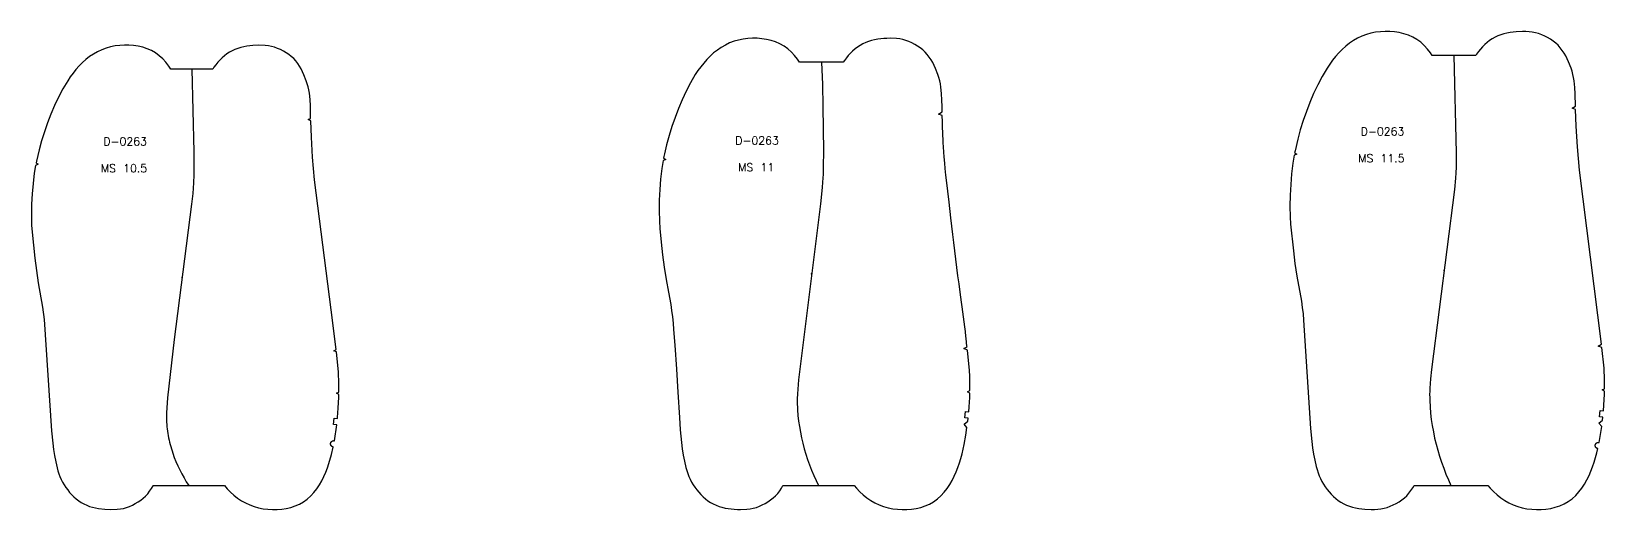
# Model space of a CAD drawing. Extents: x -3600 to 4663, y 5 to 334.
# Drawn here: x 1659 to 2642, y 5 to 304 of the extents above; entities that cross this region are included whole.
import ezdxf

# ---------------------------------------------------------------- set-up
doc = ezdxf.new("R2010")
doc.units = 0
doc.layers.add('DEFAULT', color=7, linetype='CONTINUOUS')
doc.styles.add('MTXPL_ARIAL', font='txt.shx', dxfattribs={"height": 0.2})

# ---------------------------------------------------------------- blocks, each defined once
blk = doc.blocks.new('*X4')
at = {"layer": 'DEFAULT', "color": 7, "style": 'MTXPL_ARIAL'}
for s, p in [('D-0263', (2489.89, 238.8)), ('MS 11.5', (2488.33, 222.05))]:
    blk.add_text(s, height=5, dxfattribs=at).set_placement(p)
blk = doc.blocks.new('*X5')
at = {"layer": 'DEFAULT', "color": 7, "style": 'MTXPL_ARIAL'}
for s, p in [('D-0263', (2099.12, 233.11)), ('MS 11', (2100.97, 216.36))]:
    blk.add_text(s, height=5, dxfattribs=at).set_placement(p)
blk = doc.blocks.new('*X6')
at = {"layer": 'DEFAULT', "color": 7, "style": 'MTXPL_ARIAL'}
for s, p in [('D-0263', (1704.39, 232.53)), ('MS 10.5', (1702.83, 215.78))]:
    blk.add_text(s, height=5, dxfattribs=at).set_placement(p)

msp = doc.modelspace()

# ---------------------------------------------------------------- linework, layer by layer
at = {"layer": 'DEFAULT', "color": 7}
for points in [[(1735.45, 19.92), (1779.94, 19.92), (1781.72, 17.91), (1783.77, 15.84), (1785.95, 13.9), (1788.25, 12.11), (1790.68, 10.48), (1793.2, 9.04), (1795.84, 7.8), (1798.56, 6.78), (1801.36, 5.98), (1804.21, 5.42), (1807.09, 5.07), (1810, 4.92), (1812.9, 4.97), (1815.79, 5.21), (1818.67, 5.64), (1821.51, 6.28), (1824.27, 7.17), (1826.94, 8.33), (1829.46, 9.78), (1831.79, 11.52), (1833.94, 13.49), (1835.9, 15.65), (1837.69, 17.97), (1839.3, 20.4), (1840.77, 22.93), (1842.08, 25.54), (1843.26, 28.22), (1844.32, 30.96), (1845.26, 33.73), (1846.86, 39.37), (1847.91, 44.03), (1847.84, 44.05), (1847.78, 44.07), (1847.71, 44.08), (1847.65, 44.11), (1847.58, 44.13), (1847.52, 44.16), (1847.46, 44.19), (1847.39, 44.22), (1847.33, 44.25), (1847.27, 44.28), (1847.22, 44.32), (1847.16, 44.36), (1847.1, 44.4), (1847.05, 44.44), (1847, 44.49), (1846.95, 44.53), (1846.9, 44.58), (1846.85, 44.63), (1846.8, 44.68), (1846.76, 44.73), (1846.72, 44.79), (1846.68, 44.84), (1846.64, 44.9), (1846.6, 44.96), (1846.57, 45.02), (1846.53, 45.08), (1846.5, 45.14), (1846.47, 45.2), (1846.45, 45.26), (1846.42, 45.33), (1846.4, 45.39), (1846.38, 45.46), (1846.37, 45.52), (1846.35, 45.59), (1846.34, 45.66), (1846.33, 45.73), (1846.32, 45.8), (1846.31, 45.86), (1846.31, 45.93), (1846.31, 46), (1846.31, 46.07), (1846.31, 46.14), (1846.32, 46.21), (1846.33, 46.27), (1846.34, 46.34), (1846.35, 46.41), (1846.37, 46.48), (1846.38, 46.54), (1846.4, 46.61), (1846.43, 46.67), (1846.45, 46.74), (1846.48, 46.8), (1846.51, 46.86), (1846.54, 46.92), (1846.57, 46.98), (1846.6, 47.04), (1846.64, 47.1), (1846.68, 47.15), (1846.72, 47.21), (1846.76, 47.26), (1846.81, 47.31), (1846.85, 47.37), (1846.9, 47.41), (1846.95, 47.46), (1847, 47.51), (1847.05, 47.55), (1847.11, 47.59), (1847.16, 47.63), (1847.22, 47.67), (1847.28, 47.71), (1847.34, 47.74), (1847.4, 47.77), (1847.46, 47.8), (1847.52, 47.83), (1847.58, 47.86), (1847.65, 47.88), (1847.71, 47.9), (1847.78, 47.92), (1847.84, 47.94), (1847.91, 47.95), (1847.98, 47.97), (1848.05, 47.98), (1848.11, 47.98), (1848.18, 47.99), (1848.25, 47.99), (1848.32, 47.99), (1848.39, 47.99), (1848.45, 47.99), (1848.52, 47.98), (1848.59, 47.97), (1848.66, 47.96), (1850.15, 57.85), (1848.16, 58.07), (1848.61, 62.05), (1850.6, 61.82), (1850.68, 62.49), (1851.14, 68.34), (1851.54, 75.08), (1851.56, 76.83), (1850.06, 77.59), (1851.57, 78.33), (1851.55, 83.78), (1851.28, 90.74), (1849.94, 103.44), (1848.25, 104.23), (1849.78, 105.01), (1846.65, 129.86), (1836.33, 211.04), (1835.02, 225.27), (1834.29, 237.75), (1833.91, 247.91), (1832.35, 248.67), (1833.86, 249.43), (1833.73, 257.27), (1833.49, 261.27), (1833.05, 265.26), (1832.72, 267.23), (1832.3, 269.2), (1831.78, 271.13), (1831.16, 273.03), (1829.67, 276.76), (1827.91, 280.36), (1826.91, 282.09), (1825.81, 283.76), (1824.6, 285.34), (1823.26, 286.83), (1821.79, 288.18), (1820.22, 289.4), (1818.56, 290.5), (1816.83, 291.5), (1815.06, 292.42), (1813.25, 293.24), (1811.38, 293.93), (1809.47, 294.48), (1807.52, 294.84), (1805.54, 295.05), (1801.58, 295.24), (1797.74, 295.01), (1793.91, 294.59), (1792.02, 294.25), (1790.15, 293.8), (1788.31, 293.23), (1786.51, 292.54), (1784.77, 291.73), (1783.09, 290.78), (1781.48, 289.72), (1779.94, 288.56), (1778.49, 287.29), (1777.12, 285.93), (1775.82, 284.5), (1774.6, 282.99), (1773.45, 281.43), (1772.65, 280.24), (1746.47, 280.24), (1745.17, 282.19), (1743.38, 284.51), (1741.42, 286.67), (1739.28, 288.64), (1736.94, 290.38), (1734.43, 291.83), (1731.76, 292.99), (1728.99, 293.88), (1726.16, 294.52), (1723.28, 294.95), (1720.38, 295.19), (1717.48, 295.24), (1714.58, 295.09), (1711.69, 294.74), (1708.84, 294.18), (1706.04, 293.38), (1703.32, 292.36), (1700.69, 291.12), (1698.16, 289.68), (1695.74, 288.05), (1693.44, 286.26), (1691.26, 284.32), (1689.21, 282.25), (1687.27, 280.06), (1685.44, 277.78), (1683.72, 275.41), (1682.09, 272.99), (1679.06, 267.98), (1676.33, 262.8), (1673.84, 257.49), (1671.56, 252.1), (1669.45, 246.63), (1667.51, 241.1), (1665.73, 235.51), (1664.17, 229.86), (1662.5, 222.69), (1662.31, 221.59), (1663.69, 220.79), (1662.03, 220.02), (1661.22, 215.18), (1660.41, 208.73), (1659.86, 202.25), (1659.54, 195.75), (1659.45, 189.25), (1659.57, 182.75), (1659.8, 178.24), (1661.53, 162.08), (1662.51, 154.38), (1663.72, 146.72), (1666.41, 131.44), (1667.42, 123.75), (1672.02, 54.08), (1672.75, 46.33), (1673.24, 42.48), (1673.85, 38.65), (1674.58, 34.83), (1675.48, 31.05), (1676, 29.18), (1676.58, 27.33), (1677.24, 25.51), (1678, 23.73), (1678.88, 22.01), (1679.86, 20.34), (1680.93, 18.73), (1682.08, 17.17), (1683.31, 15.66), (1684.6, 14.23), (1685.97, 12.87), (1687.43, 11.6), (1688.96, 10.44), (1690.58, 9.38), (1692.26, 8.44), (1694, 7.62), (1695.8, 6.93), (1697.64, 6.36), (1699.51, 5.91), (1701.4, 5.57), (1705.22, 5.15), (1709.06, 4.92), (1713.02, 5.11), (1715, 5.32), (1716.96, 5.68), (1718.87, 6.23), (1720.73, 6.92), (1722.55, 7.74), (1724.32, 8.66), (1726.04, 9.66), (1727.7, 10.76), (1729.28, 11.98), (1730.74, 13.33), (1732.08, 14.82), (1733.29, 16.4), (1734.39, 18.07), (1735.4, 19.8)], [(2090.84, 6.34), (2092.73, 5.89), (2094.65, 5.55), (2096.58, 5.3), (2098.51, 5.14), (2100.45, 5.02), (2102.4, 4.92), (2106.41, 5.12), (2108.41, 5.35), (2110.38, 5.72), (2112.31, 6.28), (2114.2, 7), (2116.03, 7.83), (2117.82, 8.77), (2119.56, 9.79), (2121.24, 10.91), (2122.83, 12.16), (2124.3, 13.53), (2125.65, 15.05), (2126.87, 16.66), (2127.98, 18.36), (2128.88, 19.92), (2173.31, 19.92), (2174.81, 18.21), (2176.88, 16.1), (2179.08, 14.12), (2181.4, 12.29), (2183.85, 10.63), (2186.4, 9.16), (2189.06, 7.89), (2191.8, 6.85), (2194.64, 6.03), (2197.51, 5.45), (2200.43, 5.08), (2203.37, 4.92), (2206.3, 4.96), (2209.24, 5.19), (2212.15, 5.62), (2215.02, 6.26), (2217.82, 7.15), (2220.52, 8.32), (2223.07, 9.78), (2225.44, 11.54), (2227.62, 13.53), (2229.61, 15.72), (2231.43, 18.06), (2233.07, 20.52), (2234.56, 23.08), (2235.9, 25.73), (2237.1, 28.45), (2238.18, 31.21), (2239.14, 34.03), (2240.01, 36.87), (2240.78, 39.74), (2242.1, 45.54), (2243.16, 51.4), (2243.87, 56.14), (2242.15, 58.35), (2244.36, 60.11), (2244.59, 62.1), (2242.61, 62.33), (2242.97, 66.24), (2244.96, 66.08), (2245.21, 69.13), (2245.59, 75.07), (2245.64, 75.97), (2245.66, 77.75), (2244.17, 78.51), (2245.68, 79.25), (2245.68, 84.8), (2245.58, 88.33), (2245.43, 91.86), (2244.15, 104.49), (2244.14, 104.58), (2241.86, 105.53), (2243.92, 106.74), (2243.86, 107.35), (2243.66, 109.25), (2243.56, 110.2), (2243.46, 111.15), (2243.35, 112.1), (2243.25, 113.05), (2242.89, 116.15), (2242.52, 119.24), (2242.12, 122.32), (2241.72, 125.41), (2241.3, 128.49), (2240.89, 131.57), (2240.46, 134.65), (2240.04, 137.73), (2239.63, 140.8), (2238.94, 145.96), (2238.27, 151.12), (2237.62, 156.29), (2236.98, 161.45), (2236.35, 166.62), (2235.72, 171.79), (2235.09, 176.97), (2234.47, 182.14), (2233.84, 187.31), (2232.66, 196.98), (2231.82, 204.04), (2231.23, 209.24), (2230.73, 213.99), (2230.32, 218.1), (2230, 221.53), (2229.68, 225.33), (2229.45, 228.43), (2229.23, 231.77), (2229.09, 234.1), (2228.97, 236.43), (2228.86, 238.76), (2228.76, 241.1), (2228.67, 243.44), (2228.58, 245.77), (2228.5, 248.11), (2228.43, 250.45), (2228.41, 251.23), (2226.13, 252.19), (2228.36, 253.5), (2228.35, 256.84), (2228.26, 260.9), (2228.03, 264.97), (2227.59, 269.01), (2227.27, 271.02), (2226.85, 273.01), (2226.33, 274.98), (2225.71, 276.91), (2224.21, 280.7), (2222.45, 284.35), (2221.44, 286.12), (2220.33, 287.82), (2219.11, 289.43), (2217.76, 290.94), (2216.28, 292.31), (2214.7, 293.56), (2213.02, 294.68), (2211.28, 295.71), (2209.49, 296.64), (2207.65, 297.48), (2205.77, 298.19), (2203.84, 298.75), (2201.87, 299.12), (2199.87, 299.35), (2195.86, 299.55), (2193.91, 299.46), (2191.97, 299.34), (2190.03, 299.17), (2188.1, 298.92), (2186.19, 298.58), (2184.29, 298.13), (2182.43, 297.56), (2180.61, 296.87), (2178.84, 296.05), (2177.14, 295.1), (2175.51, 294.03), (2173.95, 292.85), (2172.47, 291.57), (2171.08, 290.19), (2169.76, 288.74), (2168.52, 287.22), (2167.35, 285.65), (2166.62, 284.55), (2139.22, 284.55), (2137.97, 286.41), (2136.15, 288.76), (2134.16, 290.94), (2131.99, 292.93), (2129.61, 294.69), (2127.06, 296.15), (2124.36, 297.32), (2121.56, 298.21), (2118.69, 298.86), (2115.78, 299.28), (2112.85, 299.51), (2109.91, 299.55), (2106.97, 299.39), (2104.06, 299.03), (2101.18, 298.44), (2098.35, 297.63), (2095.6, 296.58), (2092.94, 295.31), (2090.39, 293.84), (2087.94, 292.18), (2085.62, 290.35), (2083.42, 288.38), (2081.35, 286.26), (2079.4, 284.04), (2077.56, 281.71), (2075.82, 279.31), (2074.18, 276.84), (2071.14, 271.75), (2068.39, 266.48), (2065.89, 261.09), (2063.6, 255.6), (2061.49, 250.05), (2059.54, 244.43), (2057.77, 238.75), (2056.21, 233.01), (2054.87, 227.22), (2054.54, 225.73), (2054.35, 224.62), (2054.33, 224.51), (2055.73, 223.81), (2054.08, 223.03), (2053.28, 218.1), (2052.48, 211.56), (2051.94, 204.98), (2051.64, 198.39), (2051.57, 191.79), (2051.72, 185.19), (2051.97, 180.61), (2052.9, 172.05), (2053.77, 164.22), (2054.78, 156.42), (2056.04, 148.65), (2057.46, 140.9), (2058.82, 133.15), (2059.39, 129.26), (2059.86, 125.35), (2060.24, 121.43), (2060.57, 117.51), (2061.36, 107.78), (2062.43, 92.72), (2063.27, 78.23), (2064.19, 62.54), (2064.75, 54.67), (2065.52, 46.81), (2066.03, 42.91), (2066.66, 39.01), (2067.42, 35.15), (2068.34, 31.31), (2068.87, 29.42), (2069.46, 27.54), (2070.14, 25.69), (2070.91, 23.89), (2071.81, 22.15), (2072.8, 20.46), (2073.89, 18.83), (2075.06, 17.25), (2076.31, 15.73), (2077.62, 14.28), (2079.02, 12.9), (2080.49, 11.62), (2082.05, 10.44), (2083.68, 9.38), (2085.39, 8.43), (2087.15, 7.6), (2088.97, 6.91)], [(2624.03, 257.12), (2623.89, 264.71), (2623.65, 268.83), (2623.19, 272.93), (2622.86, 274.97), (2622.43, 276.99), (2621.89, 278.98), (2621.26, 280.94), (2619.73, 284.77), (2617.93, 288.48), (2616.91, 290.26), (2615.78, 291.98), (2614.54, 293.61), (2613.17, 295.14), (2611.67, 296.53), (2610.06, 297.79), (2608.36, 298.93), (2606.59, 299.96), (2604.78, 300.9), (2602.92, 301.74), (2601.02, 302.46), (2599.06, 303.02), (2597.06, 303.39), (2595.04, 303.61), (2593.01, 303.73), (2590.98, 303.8), (2587.05, 303.58), (2585.09, 303.4), (2583.14, 303.14), (2581.2, 302.79), (2579.29, 302.33), (2577.41, 301.74), (2575.57, 301.03), (2573.78, 300.19), (2572.06, 299.22), (2570.41, 298.13), (2568.84, 296.93), (2567.36, 295.63), (2565.95, 294.23), (2564.63, 292.75), (2563.38, 291.21), (2562.2, 289.6), (2561.67, 288.8), (2534.46, 288.8), (2533.42, 290.38), (2531.59, 292.76), (2529.58, 294.99), (2527.39, 297.02), (2525, 298.81), (2522.43, 300.3), (2519.7, 301.5), (2516.86, 302.41), (2513.96, 303.07), (2511.02, 303.51), (2508.05, 303.75), (2505.09, 303.8), (2502.12, 303.66), (2499.16, 303.29), (2496.25, 302.71), (2493.38, 301.89), (2490.6, 300.84), (2487.9, 299.56), (2485.32, 298.08), (2482.84, 296.4), (2480.48, 294.56), (2478.25, 292.56), (2476.15, 290.42), (2474.17, 288.17), (2472.3, 285.82), (2470.53, 283.39), (2468.86, 280.89), (2465.77, 275.73), (2462.97, 270.4), (2460.42, 264.94), (2458.08, 259.38), (2455.93, 253.75), (2453.94, 248.06), (2452.12, 242.31), (2450.52, 236.48), (2448.81, 229.1), (2448.59, 227.86), (2449.99, 227.15), (2448.33, 226.38), (2447.5, 221.37), (2446.67, 214.73), (2446.11, 208.06), (2445.78, 201.37), (2445.68, 194.68), (2445.81, 187.98), (2446.04, 183.34), (2447.81, 166.7), (2448.8, 158.78), (2450.04, 150.89), (2452.8, 135.16), (2453.36, 131.21), (2453.82, 127.24), (2454.2, 123.27), (2458.52, 55.52), (2459.27, 47.55), (2459.77, 43.58), (2460.39, 39.63), (2461.14, 35.71), (2462.06, 31.81), (2462.59, 29.89), (2463.18, 27.98), (2463.86, 26.11), (2464.64, 24.28), (2465.53, 22.5), (2466.54, 20.79), (2467.63, 19.13), (2468.81, 17.52), (2470.06, 15.98), (2471.39, 14.5), (2472.79, 13.1), (2474.28, 11.8), (2475.85, 10.59), (2477.5, 9.51), (2479.22, 8.53), (2481.01, 7.69), (2482.84, 6.98), (2484.73, 6.4), (2486.64, 5.94), (2488.58, 5.58), (2490.53, 5.33), (2492.49, 5.15), (2496.42, 4.92), (2498.45, 4.99), (2500.47, 5.11), (2502.5, 5.33), (2504.5, 5.71), (2506.45, 6.27), (2508.36, 6.99), (2510.22, 7.83), (2512.03, 8.77), (2513.8, 9.8), (2515.5, 10.94), (2517.11, 12.19), (2518.61, 13.58), (2519.98, 15.11), (2521.22, 16.74), (2522.34, 18.46), (2523.18, 19.92), (2569.29, 19.92), (2570.71, 18.3), (2572.81, 16.17), (2575.04, 14.17), (2577.4, 12.32), (2579.88, 10.65), (2582.47, 9.16), (2585.16, 7.89), (2587.94, 6.83), (2590.81, 6.02), (2593.73, 5.43), (2596.68, 5.07), (2599.65, 4.92), (2602.62, 4.97), (2605.58, 5.21), (2608.53, 5.66), (2611.43, 6.32), (2614.26, 7.23), (2616.99, 8.43), (2619.56, 9.92), (2621.95, 11.71), (2624.15, 13.74), (2626.16, 15.96), (2627.98, 18.35), (2629.64, 20.85), (2631.13, 23.45), (2632.48, 26.14), (2633.69, 28.9), (2634.76, 31.72), (2635.73, 34.57), (2636.59, 37.46), (2637.37, 40.38), (2637.95, 42.99), (2637.88, 43), (2637.82, 43.02), (2637.75, 43.04), (2637.68, 43.07), (2637.62, 43.09), (2637.56, 43.12), (2637.49, 43.15), (2637.43, 43.18), (2637.37, 43.22), (2637.31, 43.25), (2637.25, 43.29), (2637.2, 43.33), (2637.14, 43.37), (2637.09, 43.42), (2637.04, 43.46), (2636.99, 43.51), (2636.94, 43.56), (2636.89, 43.61), (2636.84, 43.66), (2636.8, 43.72), (2636.76, 43.77), (2636.72, 43.83), (2636.68, 43.89), (2636.65, 43.95), (2636.61, 44.01), (2636.58, 44.07), (2636.55, 44.14), (2636.53, 44.2), (2636.5, 44.27), (2636.48, 44.33), (2636.46, 44.4), (2636.44, 44.46), (2636.43, 44.53), (2636.41, 44.6), (2636.4, 44.67), (2636.4, 44.74), (2636.39, 44.81), (2636.39, 44.88), (2636.39, 44.95), (2636.39, 45.02), (2636.39, 45.09), (2636.4, 45.15), (2636.41, 45.22), (2636.42, 45.29), (2636.43, 45.36), (2636.45, 45.43), (2636.46, 45.49), (2636.49, 45.56), (2636.51, 45.63), (2636.53, 45.69), (2636.56, 45.76), (2636.59, 45.82), (2636.62, 45.88), (2636.66, 45.94), (2636.69, 46), (2636.73, 46.06), (2636.77, 46.12), (2636.81, 46.17), (2636.85, 46.23), (2636.9, 46.28), (2636.95, 46.33), (2637, 46.38), (2637.05, 46.42), (2637.1, 46.47), (2637.15, 46.51), (2637.21, 46.56), (2637.27, 46.6), (2637.33, 46.63), (2637.38, 46.67), (2637.45, 46.7), (2637.51, 46.74), (2637.57, 46.76), (2637.63, 46.79), (2637.7, 46.82), (2637.76, 46.84), (2637.83, 46.86), (2637.9, 46.88), (2637.97, 46.89), (2638.03, 46.91), (2638.1, 46.92), (2638.17, 46.93), (2638.24, 46.93), (2638.31, 46.94), (2638.38, 46.94), (2638.45, 46.94), (2638.52, 46.93), (2638.59, 46.93), (2638.66, 46.92), (2638.73, 46.91), (2638.79, 46.9), (2640.39, 56.77), (2638.67, 58.97), (2640.88, 60.74), (2641.1, 62.72), (2639.12, 62.95), (2639.47, 66.86), (2641.46, 66.71), (2641.74, 70.2), (2642.15, 77.14), (2642.17, 78.96), (2640.67, 79.72), (2642.18, 80.46), (2642.16, 86.1), (2641.88, 93.27), (2640.53, 106.17), (2638.22, 107.13), (2640.3, 108.36), (2626.56, 217.12), (2625.22, 231.76), (2624.47, 244.62), (2624.08, 254.97), (2621.91, 255.87)]]:
    msp.add_lwpolyline(points, close=True, dxfattribs=at)
at = {"layer": 'DEFAULT'}
for points in [[(2548.07, 288.8), (2549.5, 227.9), (2549.53, 223.42), (2549.45, 218.95), (2549.29, 215.47), (2549.05, 211.99), (2548.37, 205.05), (2534, 92.38), (2533.39, 86.6), (2533.17, 83.71), (2533.02, 80.81), (2532.96, 78.86), (2532.93, 76.91), (2532.94, 74.96), (2532.99, 73.01), (2533.18, 69.1), (2533.51, 65.19), (2533.96, 61.28), (2534.54, 57.39), (2535.23, 53.51), (2536.04, 49.65), (2536.97, 45.81), (2538, 42), (2539.14, 38.21), (2540.37, 34.47), (2541.7, 30.76), (2543.13, 27.1), (2544.64, 23.49), (2546.23, 19.92)], [(1759.56, 280.24), (1760.82, 228.55), (1760.96, 218.9), (1760.92, 214.08), (1760.76, 209.27), (1760.55, 205.91), (1760.26, 202.56), (1759.51, 195.86), (1748.65, 111.3), (1744.5, 74.74), (1743.97, 68.53), (1743.81, 65.42), (1743.78, 63.87), (1743.78, 62.31), (1743.81, 60.91), (1743.87, 59.52), (1743.96, 58.12), (1744.09, 56.72), (1744.24, 55.33), (1744.42, 53.93), (1744.63, 52.54), (1744.87, 51.15), (1745.14, 49.77), (1745.43, 48.38), (1745.75, 47), (1746.1, 45.63), (1746.47, 44.26), (1746.86, 42.9), (1747.29, 41.54), (1747.73, 40.19), (1748.69, 37.51), (1749.74, 34.87), (1750.88, 32.26), (1752.09, 29.69), (1753.39, 27.17), (1754.76, 24.7), (1756.19, 22.28), (1757.7, 19.92)], [(2152.92, 284.55), (2153.55, 270.69), (2153.93, 256.82), (2154.15, 229.05), (2154.08, 219.36), (2153.94, 214.52), (2153.68, 209.68), (2153.41, 206.25), (2152.29, 195.97), (2138.63, 85.95), (2138.35, 83.03), (2138.12, 80.1), (2137.96, 77.18), (2137.88, 74.24), (2137.87, 72.49), (2137.89, 70.74), (2137.95, 68.99), (2138.03, 67.24), (2138.3, 63.74), (2138.68, 60.24), (2139.18, 56.75), (2139.78, 53.27), (2140.49, 49.81), (2141.31, 46.37), (2142.23, 42.94), (2143.24, 39.55), (2144.34, 36.18), (2145.53, 32.85), (2146.8, 29.55), (2148.16, 26.3), (2149.59, 23.09), (2151.09, 19.92)]]:
    msp.add_lwpolyline(points, dxfattribs=at)
for p in [(1753.61, 150.08), (2146.73, 152.24), (2542.03, 154.36)]:
    msp.add_point(p, dxfattribs=at)

# ---------------------------------------------------------------- block references
at = {"layer": 'DEFAULT', "color": 7}
for name in ['*X6', '*X5', '*X4']:
    msp.add_blockref(name, (0, 0), dxfattribs=at)

doc.saveas('drawing.dxf')
